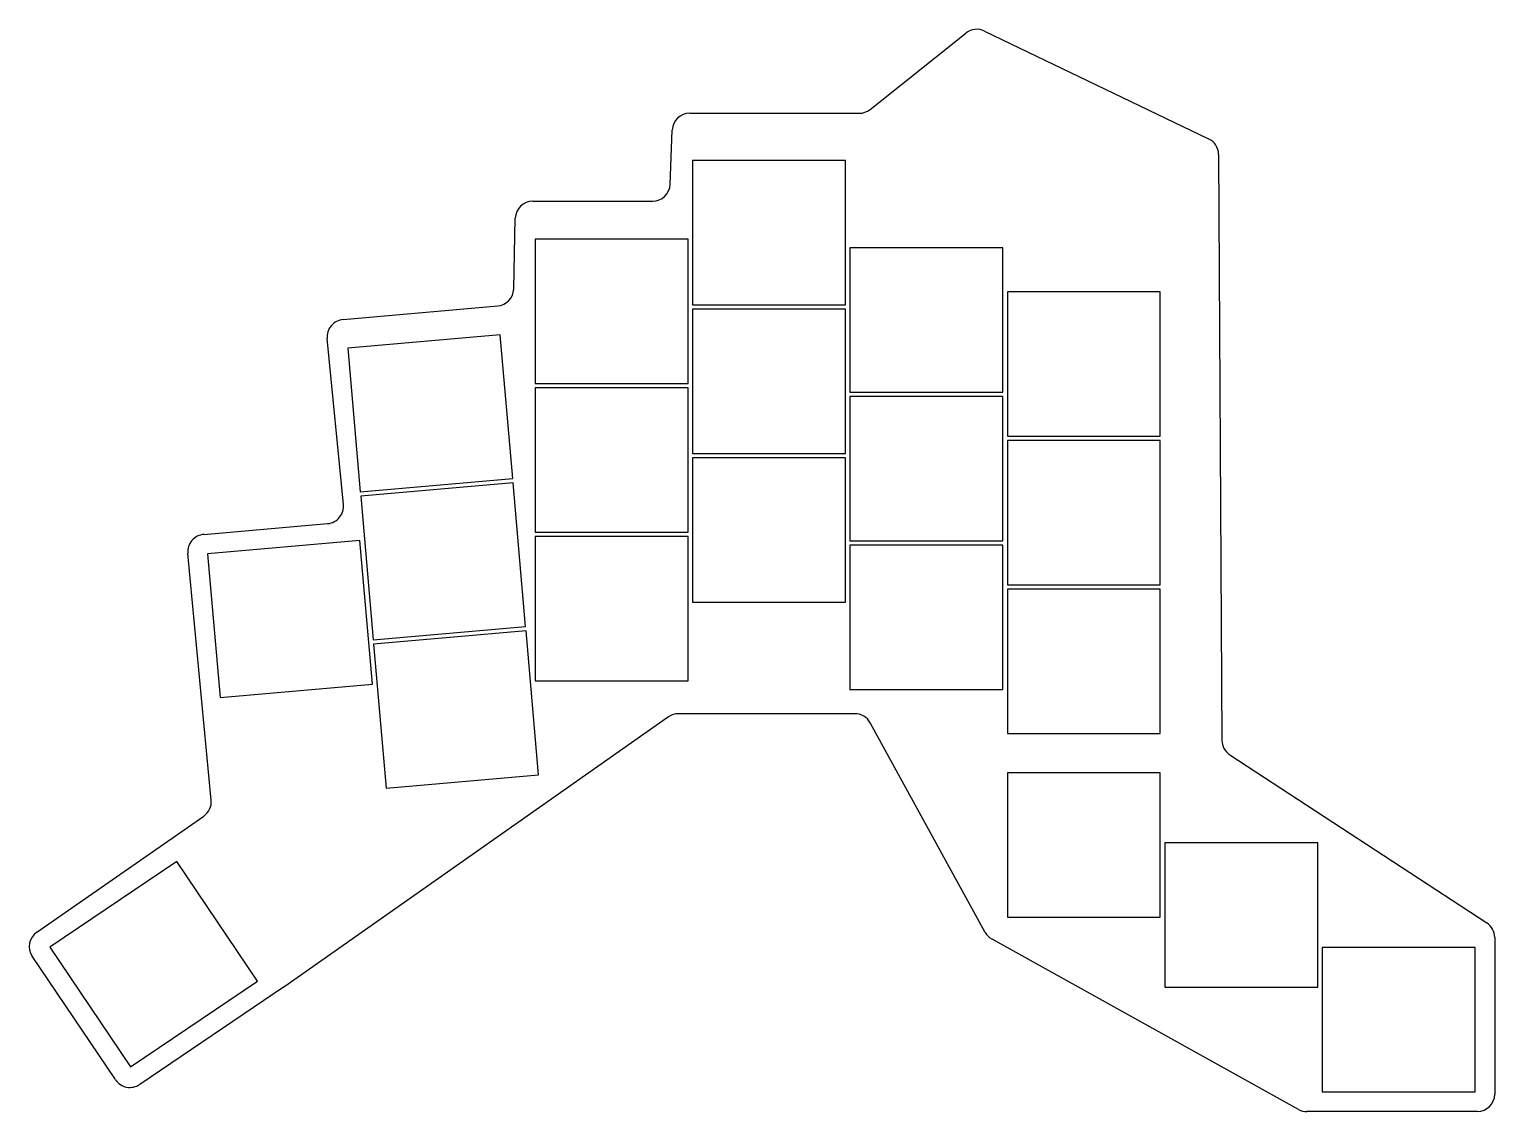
# Model space of a CAD drawing. Header units: millimetres. Extents: x 42 to 209, y -169 to -45.
import ezdxf

# ---------------------------------------------------------------- set-up
doc = ezdxf.new("R2010")
doc.units = ezdxf.units.MM

msp = doc.modelspace()

# ---------------------------------------------------------------- linework, layer by layer
for p, q in [((138.02, -53.93), (148.99, -45.2)), ((151.1, -44.96), (176.74, -57.27)), ((117.39, -54.36), (136.77, -54.36)), ((115.14, -62.49), (115.39, -56.29)), ((135.22, -59.76), (117.72, -59.76)), ((117.72, -59.76), (117.72, -76.26)), ((135.22, -76.26), (135.22, -59.76)), ((177.88, -59.06), (178.26, -126.04)), ((99.43, -64.41), (113.15, -64.41)), ((97.25, -74.44), (97.43, -66.37)), ((117.22, -68.76), (99.72, -68.76)), ((99.72, -68.76), (99.72, -85.26)), ((117.22, -85.26), (117.22, -68.76)), ((153.22, -69.76), (135.72, -69.76)), ((135.72, -69.76), (135.72, -86.26)), ((153.22, -86.26), (153.22, -69.76)), ((171.22, -74.76), (153.72, -74.76)), ((153.72, -74.76), (153.72, -91.26)), ((171.22, -91.26), (171.22, -74.76)), ((77.75, -77.94), (95.43, -76.39)), ((117.72, -76.26), (135.22, -76.26)), ((135.22, -76.76), (117.72, -76.76)), ((117.72, -76.76), (117.72, -93.26)), ((135.22, -93.26), (135.22, -76.76)), ((77.79, -99.08), (75.93, -80.12)), ((95.7, -79.68), (78.27, -81.2)), ((97.14, -96.12), (95.7, -79.68)), ((78.27, -81.2), (79.7, -97.64)), ((99.72, -85.26), (117.22, -85.26)), ((117.22, -85.76), (99.72, -85.76)), ((99.72, -85.76), (99.72, -102.26)), ((117.22, -102.26), (117.22, -85.76)), ((135.72, -86.26), (153.22, -86.26)), ((153.22, -86.76), (135.72, -86.76)), ((135.72, -86.76), (135.72, -103.26)), ((153.22, -103.26), (153.22, -86.76)), ((153.72, -91.26), (171.22, -91.26)), ((171.22, -91.76), (153.72, -91.76)), ((153.72, -91.76), (153.72, -108.26)), ((171.22, -108.26), (171.22, -91.76)), ((117.72, -93.26), (135.22, -93.26)), ((135.22, -93.76), (117.72, -93.76)), ((117.72, -93.76), (117.72, -110.26)), ((135.22, -110.26), (135.22, -93.76)), ((79.7, -97.64), (97.14, -96.12)), ((97.18, -96.61), (79.75, -98.14)), ((98.62, -113.05), (97.18, -96.61)), ((79.75, -98.14), (81.19, -114.58)), ((61.8, -102.51), (75.97, -101.27)), ((79.67, -103.21), (62.23, -104.73)), ((81.1, -119.64), (79.67, -103.21)), ((99.72, -102.26), (117.22, -102.26)), ((117.22, -102.76), (99.72, -102.76)), ((99.72, -102.76), (99.72, -119.26)), ((117.22, -119.26), (117.22, -102.76)), ((135.72, -103.26), (153.22, -103.26)), ((153.22, -103.76), (135.72, -103.76)), ((135.72, -103.76), (135.72, -120.26)), ((153.22, -120.26), (153.22, -103.76)), ((62.65, -132.88), (59.98, -104.69)), ((62.23, -104.73), (63.67, -121.17)), ((153.72, -108.26), (171.22, -108.26)), ((171.22, -108.76), (153.72, -108.76)), ((153.72, -108.76), (153.72, -125.26)), ((171.22, -125.26), (171.22, -108.76)), ((117.72, -110.26), (135.22, -110.26)), ((81.19, -114.58), (98.62, -113.05)), ((98.66, -113.55), (81.23, -115.07)), ((100.1, -129.99), (98.66, -113.55)), ((81.23, -115.07), (82.67, -131.51)), ((63.67, -121.17), (81.1, -119.64)), ((99.72, -119.26), (117.22, -119.26)), ((135.72, -120.26), (153.22, -120.26)), ((114.95, -123.38), (71.08, -154.2)), ((136.28, -123.01), (116.1, -123.01)), ((151.19, -148.01), (138.04, -124.05)), ((153.72, -125.26), (171.22, -125.26)), ((179.17, -127.7), (208.56, -146.92)), ((82.67, -131.51), (100.1, -129.99)), ((171.22, -129.76), (153.72, -129.76)), ((153.72, -129.76), (153.72, -146.26)), ((171.22, -146.26), (171.22, -129.76)), ((42.7, -147.98), (61.8, -134.71)), ((189.22, -137.76), (171.72, -137.76)), ((171.72, -137.76), (171.72, -154.26)), ((189.22, -154.26), (189.22, -137.76)), ((58.71, -139.92), (44.2, -149.71)), ((67.94, -153.6), (58.71, -139.92)), ((153.72, -146.26), (171.22, -146.26)), ((187.02, -168.26), (151.97, -148.79)), ((209.47, -148.6), (209.47, -166.51)), ((51.71, -164.85), (42.18, -150.74)), ((44.2, -149.71), (53.43, -163.39)), ((207.22, -149.76), (189.72, -149.76)), ((189.72, -149.76), (189.72, -166.26)), ((207.22, -166.26), (207.22, -149.76)), ((53.43, -163.39), (67.94, -153.6)), ((71.05, -154.22), (54.48, -165.39)), ((171.72, -154.26), (189.22, -154.26)), ((189.72, -166.26), (207.22, -166.26)), ((207.47, -168.51), (187.99, -168.51))]:
    msp.add_line(p, q)
for centre, start, end in [((150.23, -46.76), 64.3456, 128.5198), ((117.39, -56.36), 90, 177.7208), ((136.77, -52.36), 270, 308.5198), ((175.88, -59.08), 0.3307, 64.3456), ((113.15, -62.41), 270, 357.7208), ((99.43, -66.41), 90, 178.7737), ((95.25, -74.4), 275, 358.7737), ((77.92, -79.93), 95, 185.5862), ((75.8, -99.28), 275, 5.5862), ((61.98, -104.5), 95, 185.4002), ((116.1, -125.01), 90, 125.0884), ((136.28, -125.01), 28.7677, 90), ((180.26, -126.03), 180.3307, 236.8215), ((60.66, -133.07), 304.7799, 5.4002), ((207.47, -148.6), 0, 56.8215), ((43.84, -149.62), 124.7799, 214), ((152.94, -147.05), 208.7677, 240.9454), ((69.93, -152.56), 304, 305.0884), ((53.36, -163.74), 214, 304), ((207.47, -166.51), 270, 0), ((187.99, -166.51), 240.9454, 270)]:
    msp.add_arc(centre, 2, start, end)

doc.saveas('drawing.dxf')
